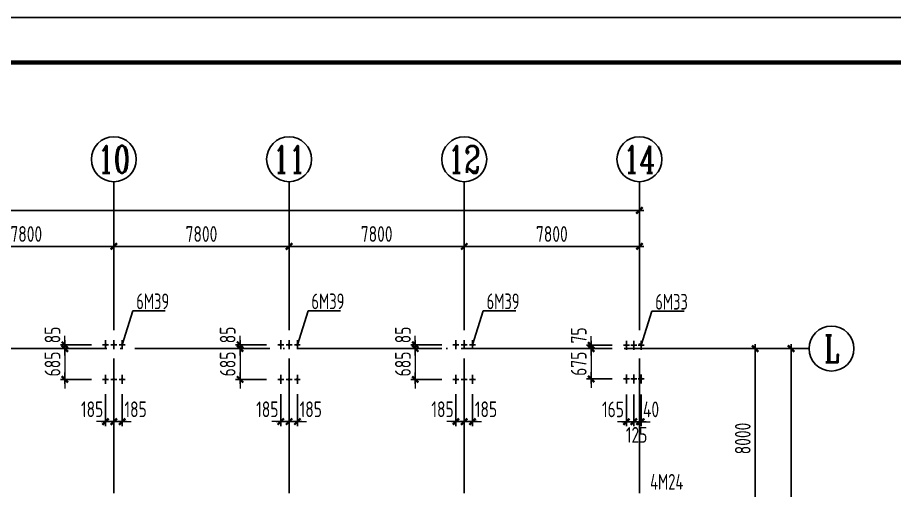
# Model space of a CAD drawing. Extents: x -2746917 to -971774, y -3334247 to -3250358.
# Drawn here: x -2062611 to -2043090, y -3284695 to -3274173 of the extents above; entities that cross this region are included whole.
import ezdxf
from ezdxf.enums import TextEntityAlignment as Align

# ---------------------------------------------------------------- set-up
doc = ezdxf.new("R2010")
doc.units = 0
doc.header["$LTSCALE"] = 1000
doc.header["$MEASUREMENT"] = 0
doc.header["$PDMODE"] = 35
doc.linetypes.add('DOTE', pattern=[2.42, 2, -0.2, 0.02, -0.2])
doc.layers.get('0').update_dxf_attribs({"linetype": 'CONTINUOUS'})
doc.layers.get('Defpoints').update_dxf_attribs({"linetype": 'CONTINUOUS'})
for name, color, linetype in [('AXIS', 253, 'DOTE'), ('COLU', 7, 'CONTINUOUS'), ('DIM', 3, 'CONTINUOUS'), ('NUM', 7, 'CONTINUOUS'), ('PUB_TITLE', 4, 'CONTINUOUS'), ('TEXT', 7, 'CONTINUOUS'), ('THIN', 7, 'CONTINUOUS')]:
    doc.layers.add(name, color=color, linetype=linetype)
doc.layers.add('yichutu', color=7, linetype='CONTINUOUS', true_color=0xffffff, plot=False)
doc.styles.add('TSSD_Axis', font='Complex.shx', dxfattribs={"width": 0.7, "bigfont": 'hztxt.shx'})
doc.styles.add('TSSD_Dimension', font='tssdeng.shx', dxfattribs={"width": 0.75, "bigfont": 'Hztxt.shx'})
doc.styles.add('TSSD_Rein', font='Tssdeng.shx', dxfattribs={"width": 0.75, "bigfont": 'hztxt.shx'})
doc.dimstyles.new('TSSD_100_100', dxfattribs={"dimtxt": 350, "dimasz": 100, "dimexe": 100, "dimexo": 250, "dimgap": 100, "dimtad": 1, "dimdec": 0, "dimzin": 0, "dimdsep": 46, "dimtxsty": 'TSSD_Dimension', "dimblk": '_tsdbk', "dimcen": 0, "dimdle": 100, "dimclrt": 7, "dimadec": 0, "dimazin": 0, "dimtfac": 1, "dimtdec": 0, "dimtix": 1, "dimtmove": 2, "dimatfit": 3, "dimldrblk": '_tsdbk', "dimfxl": 250, "dimtolj": 1, "dimtzin": 0, "dimlwd": 5, "dimarcsym": 0})
doc.dimstyles.new('TSSD_200_100', dxfattribs={"dimtxt": 350, "dimasz": 100, "dimexe": 100, "dimexo": 250, "dimgap": 100, "dimtad": 1, "dimdec": 0, "dimlfac": 2, "dimzin": 0, "dimdsep": 46, "dimtxsty": 'TSSD_Dimension', "dimblk": 'ARCHTICK', "dimcen": 0, "dimdle": 100, "dimclrt": 7, "dimadec": 0, "dimazin": 0, "dimtfac": 1, "dimtdec": 0, "dimtix": 1, "dimtmove": 2, "dimatfit": 3, "dimfxl": 1, "dimtolj": 1, "dimtzin": 0, "dimarcsym": 0})

# ---------------------------------------------------------------- blocks, each defined once
blk = doc.blocks.new('ts_axno')
at = {"color": 0, "linetype": 'ByBlock', "lineweight": -2}
blk.add_circle((0, 0), 0.5, dxfattribs=at)
at = {"color": 0, "linetype": 'ByBlock', "lineweight": -2, "style": 'TSSD_Axis', "width": 0.7}
blk.add_attdef('A', text='', height=0.6, dxfattribs=at).set_placement((0, 0), align=Align.MIDDLE_CENTER)
blk = doc.blocks.new('_ArchTick')
at = {"color": 0, "const_width": 0.5}
blk.add_lwpolyline([(-0.71, -0.71), (0.71, 0.71)], dxfattribs=at)
blk = doc.blocks.new('*D1304')
at = {"layer": 'Defpoints', "color": 0, "ltscale": 1.5}
for p in [(-2052667, -3279264), (-2052667, -3280539), (-2048767, -3280539)]:
    blk.add_point(p, dxfattribs=at)
at = {"layer": 'DIM', "color": 0, "lineweight": -2, "ltscale": 1.5}
for p, q in [((-2052667, -3280289), (-2052667, -3279164)), ((-2048767, -3280289), (-2048767, -3279164)), ((-2048667, -3279264), (-2052767, -3279264))]:
    blk.add_line(p, q, dxfattribs=at)
at = {"layer": 'DIM', "color": 0, "lineweight": -2, "ltscale": 1.5, "xscale": 100, "yscale": 100, "zscale": 100, "rotation": 180}
blk.add_blockref('_ArchTick', (-2052667, -3279264), dxfattribs=at)
at = {"layer": 'DIM', "color": 0, "lineweight": -2, "ltscale": 1.5, "xscale": 100, "yscale": 100, "zscale": 100}
blk.add_blockref('_ArchTick', (-2048767, -3279264), dxfattribs=at)
at = {"layer": 'DIM', "color": 7, "ltscale": 1.5, "insert": (-2050717, -3278989), "char_height": 350, "attachment_point": 5, "style": 'TSSD_Dimension'}
blk.add_mtext('\\A1;7800', dxfattribs=at)
blk = doc.blocks.new('*D1305')
at = {"layer": 'Defpoints', "color": 0, "ltscale": 1.5}
for p in [(-2056567, -3279264), (-2056567, -3280539), (-2052667, -3280539)]:
    blk.add_point(p, dxfattribs=at)
at = {"layer": 'DIM', "color": 0, "lineweight": -2, "ltscale": 1.5}
for p, q in [((-2056567, -3280289), (-2056567, -3279164)), ((-2052667, -3280289), (-2052667, -3279164)), ((-2052567, -3279264), (-2056667, -3279264))]:
    blk.add_line(p, q, dxfattribs=at)
at = {"layer": 'DIM', "color": 0, "lineweight": -2, "ltscale": 1.5, "xscale": 100, "yscale": 100, "zscale": 100, "rotation": 180}
blk.add_blockref('_ArchTick', (-2056567, -3279264), dxfattribs=at)
at = {"layer": 'DIM', "color": 0, "lineweight": -2, "ltscale": 1.5, "xscale": 100, "yscale": 100, "zscale": 100}
blk.add_blockref('_ArchTick', (-2052667, -3279264), dxfattribs=at)
at = {"layer": 'DIM', "color": 7, "ltscale": 1.5, "insert": (-2054617, -3278989), "char_height": 350, "attachment_point": 5, "style": 'TSSD_Dimension'}
blk.add_mtext('\\A1;7800', dxfattribs=at)
blk = doc.blocks.new('*D1306')
at = {"layer": 'Defpoints', "color": 0, "ltscale": 1.5}
for p in [(-2060467, -3279264), (-2060467, -3280539), (-2056567, -3280539)]:
    blk.add_point(p, dxfattribs=at)
at = {"layer": 'DIM', "color": 0, "lineweight": -2, "ltscale": 1.5}
for p, q in [((-2060467, -3280289), (-2060467, -3279164)), ((-2056567, -3280289), (-2056567, -3279164)), ((-2056467, -3279264), (-2060567, -3279264))]:
    blk.add_line(p, q, dxfattribs=at)
at = {"layer": 'DIM', "color": 0, "lineweight": -2, "ltscale": 1.5, "xscale": 100, "yscale": 100, "zscale": 100, "rotation": 180}
blk.add_blockref('_ArchTick', (-2060467, -3279264), dxfattribs=at)
at = {"layer": 'DIM', "color": 0, "lineweight": -2, "ltscale": 1.5, "xscale": 100, "yscale": 100, "zscale": 100}
blk.add_blockref('_ArchTick', (-2056567, -3279264), dxfattribs=at)
at = {"layer": 'DIM', "color": 7, "ltscale": 1.5, "insert": (-2058517, -3278989), "char_height": 350, "attachment_point": 5, "style": 'TSSD_Dimension'}
blk.add_mtext('\\A1;7800', dxfattribs=at)
blk = doc.blocks.new('*D1307')
at = {"layer": 'Defpoints', "color": 0, "ltscale": 1.5}
for p in [(-2064367, -3279264), (-2064367, -3280539), (-2060467, -3280539)]:
    blk.add_point(p, dxfattribs=at)
at = {"layer": 'DIM', "color": 0, "lineweight": -2, "ltscale": 1.5}
for p, q in [((-2064367, -3280289), (-2064367, -3279164)), ((-2060467, -3280289), (-2060467, -3279164)), ((-2060367, -3279264), (-2064467, -3279264))]:
    blk.add_line(p, q, dxfattribs=at)
at = {"layer": 'DIM', "color": 0, "lineweight": -2, "ltscale": 1.5, "xscale": 100, "yscale": 100, "zscale": 100, "rotation": 180}
blk.add_blockref('_ArchTick', (-2064367, -3279264), dxfattribs=at)
at = {"layer": 'DIM', "color": 0, "lineweight": -2, "ltscale": 1.5, "xscale": 100, "yscale": 100, "zscale": 100}
blk.add_blockref('_ArchTick', (-2060467, -3279264), dxfattribs=at)
at = {"layer": 'DIM', "color": 7, "ltscale": 1.5, "insert": (-2062417, -3278989), "char_height": 350, "attachment_point": 5, "style": 'TSSD_Dimension'}
blk.add_mtext('\\A1;7800', dxfattribs=at)
blk = doc.blocks.new('*D1315')
at = {"layer": 'Defpoints', "color": 0, "ltscale": 1.5}
for p in [(-2048767, -3278464), (-2091667, -3280539), (-2048767, -3280539)]:
    blk.add_point(p, dxfattribs=at)
at = {"layer": 'DIM', "color": 0, "lineweight": -2, "ltscale": 1.5}
for p, q in [((-2091667, -3280289), (-2091667, -3278364)), ((-2048767, -3280289), (-2048767, -3278364)), ((-2091767, -3278464), (-2048667, -3278464))]:
    blk.add_line(p, q, dxfattribs=at)
at = {"layer": 'DIM', "color": 0, "lineweight": -2, "ltscale": 1.5, "xscale": 100, "yscale": 100, "zscale": 100, "rotation": 180}
blk.add_blockref('_ArchTick', (-2091667, -3278464), dxfattribs=at)
at = {"layer": 'DIM', "color": 0, "lineweight": -2, "ltscale": 1.5, "xscale": 100, "yscale": 100, "zscale": 100}
blk.add_blockref('_ArchTick', (-2048767, -3278464), dxfattribs=at)
at = {"layer": 'DIM', "color": 7, "ltscale": 1.5, "insert": (-2070217, -3278189), "char_height": 350, "attachment_point": 5, "style": 'TSSD_Dimension'}
blk.add_mtext('\\A1;85800', dxfattribs=at)
blk = doc.blocks.new('*D1323')
at = {"layer": 'Defpoints', "color": 0, "ltscale": 1.5}
for p in [(-2047767, -3281539), (-2047767, -3285539), (-2046192, -3285539)]:
    blk.add_point(p, dxfattribs=at)
at = {"layer": 'DIM', "color": 0, "lineweight": -2, "ltscale": 1.5}
for p, q in [((-2047517, -3281539), (-2046092, -3281539)), ((-2046192, -3281439), (-2046192, -3285639)), ((-2047517, -3285539), (-2046092, -3285539))]:
    blk.add_line(p, q, dxfattribs=at)
at = {"layer": 'DIM', "color": 0, "lineweight": -2, "ltscale": 1.5, "xscale": 100, "yscale": 100, "zscale": 100}
for p, rotation in [((-2046192, -3281539), 90), ((-2046192, -3285539), 270)]:
    blk.add_blockref('_ArchTick', p, dxfattribs=dict(at, rotation=rotation))
at = {"layer": 'DIM', "color": 7, "ltscale": 1.5, "insert": (-2046467, -3283539), "char_height": 350, "attachment_point": 5, "rotation": 90, "style": 'TSSD_Dimension'}
blk.add_mtext('\\A1;8000', dxfattribs=at)
blk = doc.blocks.new('*D1297')
at = {"layer": 'Defpoints', "color": 0, "ltscale": 1.5}
for p in [(-2047767, -3281539), (-2045392, -3281539), (-2047767, -3305539)]:
    blk.add_point(p, dxfattribs=at)
at = {"layer": 'DIM', "color": 0, "lineweight": -2, "ltscale": 1.5}
for p, q in [((-2047517, -3281539), (-2045292, -3281539)), ((-2045392, -3305639), (-2045392, -3281439)), ((-2047517, -3305539), (-2045292, -3305539))]:
    blk.add_line(p, q, dxfattribs=at)
at = {"layer": 'DIM', "color": 0, "lineweight": -2, "ltscale": 1.5, "xscale": 100, "yscale": 100, "zscale": 100}
for p, rotation in [((-2045392, -3281539), 90), ((-2045392, -3305539), 270)]:
    blk.add_blockref('_ArchTick', p, dxfattribs=dict(at, rotation=rotation))
at = {"layer": 'DIM', "color": 7, "ltscale": 1.5, "insert": (-2045667, -3293539), "char_height": 350, "attachment_point": 5, "rotation": 90, "style": 'TSSD_Dimension'}
blk.add_mtext('\\A1;48000', dxfattribs=at)
blk = doc.blocks.new('A$C21E01B0F')
at = {"layer": 'THIN'}
for p, q in [((18, 241), (18, -299)), ((-162, -29), (198, -29))]:
    blk.add_line(p, q, dxfattribs=at)
blk.add_solid([(18, 151), (108, -29), (-72, -29), (18, -209)], dxfattribs=at)
blk = doc.blocks.new('_tsdbk')
blk.add_line((-1, 0), (1.5, 0))
at = {"const_width": 0.5}
blk.add_lwpolyline([(-0.7, -0.7), (0.7, 0.7)], dxfattribs=at)
blk = doc.blocks.new('*D1527')
at = {"layer": 'Defpoints', "color": 0, "ltscale": 1.5}
for p in [(-2060652, -3282304), (-2060467, -3282304), (-2060467, -3283164)]:
    blk.add_point(p, dxfattribs=at)
at = {"layer": 'DIM', "color": 0, "lineweight": -2, "ltscale": 1.5}
for p, q in [((-2060652, -3282554), (-2060652, -3283264)), ((-2060467, -3282554), (-2060467, -3283264))]:
    blk.add_line(p, q, dxfattribs=at)
at = {"layer": 'DIM', "color": 0, "lineweight": 5, "ltscale": 1.5}
for p, q in [((-2060752, -3283164), (-2060852, -3283164)), ((-2060652, -3283164), (-2060467, -3283164)), ((-2060367, -3283164), (-2060267, -3283164))]:
    blk.add_line(p, q, dxfattribs=at)
at = {"layer": 'DIM', "color": 0, "lineweight": 5, "ltscale": 1.5, "xscale": 100, "yscale": 100, "zscale": 100}
blk.add_blockref('_tsdbk', (-2060652, -3283164), dxfattribs=at)
at = {"layer": 'DIM', "color": 0, "lineweight": 5, "ltscale": 1.5, "xscale": 100, "yscale": 100, "zscale": 100, "rotation": 180}
blk.add_blockref('_tsdbk', (-2060467, -3283164), dxfattribs=at)
at = {"layer": 'DIM', "color": 7, "ltscale": 1.5, "insert": (-2060951, -3282889), "char_height": 350, "attachment_point": 5, "style": 'TSSD_Dimension'}
blk.add_mtext('\\A1;185', dxfattribs=at)
blk = doc.blocks.new('*D1528')
at = {"layer": 'Defpoints', "color": 0, "ltscale": 1.5}
for p in [(-2060467, -3282304), (-2060282, -3282304), (-2060282, -3283164)]:
    blk.add_point(p, dxfattribs=at)
at = {"layer": 'DIM', "color": 0, "lineweight": -2, "ltscale": 1.5}
for p, q in [((-2060467, -3282554), (-2060467, -3283264)), ((-2060282, -3282554), (-2060282, -3283264))]:
    blk.add_line(p, q, dxfattribs=at)
at = {"layer": 'DIM', "color": 0, "lineweight": 5, "ltscale": 1.5}
for p, q in [((-2060567, -3283164), (-2060667, -3283164)), ((-2060467, -3283164), (-2060282, -3283164)), ((-2060182, -3283164), (-2060082, -3283164))]:
    blk.add_line(p, q, dxfattribs=at)
at = {"layer": 'DIM', "color": 0, "lineweight": 5, "ltscale": 1.5, "xscale": 100, "yscale": 100, "zscale": 100}
blk.add_blockref('_tsdbk', (-2060467, -3283164), dxfattribs=at)
at = {"layer": 'DIM', "color": 0, "lineweight": 5, "ltscale": 1.5, "xscale": 100, "yscale": 100, "zscale": 100, "rotation": 180}
blk.add_blockref('_tsdbk', (-2060282, -3283164), dxfattribs=at)
at = {"layer": 'DIM', "color": 7, "ltscale": 1.5, "insert": (-2059983, -3282889), "char_height": 350, "attachment_point": 5, "style": 'TSSD_Dimension'}
blk.add_mtext('\\A1;185', dxfattribs=at)
blk = doc.blocks.new('*D1529')
at = {"layer": 'Defpoints', "color": 0, "ltscale": 1.5}
for p in [(-2061558, -3281539), (-2060718, -3281454), (-2060718, -3281539)]:
    blk.add_point(p, dxfattribs=at)
at = {"layer": 'DIM', "color": 0, "lineweight": 5, "ltscale": 1.5}
for p, q in [((-2061558, -3281354), (-2061558, -3281254)), ((-2061558, -3281454), (-2061558, -3281539)), ((-2061558, -3281639), (-2061558, -3281739))]:
    blk.add_line(p, q, dxfattribs=at)
at = {"layer": 'DIM', "color": 0, "lineweight": -2, "ltscale": 1.5}
for p, q in [((-2060968, -3281454), (-2061658, -3281454)), ((-2060968, -3281539), (-2061658, -3281539))]:
    blk.add_line(p, q, dxfattribs=at)
at = {"layer": 'DIM', "color": 0, "lineweight": 5, "ltscale": 1.5, "xscale": 100, "yscale": 100, "zscale": 100}
for p, rotation in [((-2061558, -3281454), 270), ((-2061558, -3281539), 90)]:
    blk.add_blockref('_tsdbk', p, dxfattribs=dict(at, rotation=rotation))
at = {"layer": 'DIM', "color": 7, "ltscale": 1.5, "insert": (-2061833, -3281235), "char_height": 350, "attachment_point": 5, "rotation": 90, "style": 'TSSD_Dimension'}
blk.add_mtext('\\A1;85', dxfattribs=at)
blk = doc.blocks.new('*D1530')
at = {"layer": 'Defpoints', "color": 0, "ltscale": 1.5}
for p in [(-2060718, -3281539), (-2061558, -3282224), (-2060718, -3282224)]:
    blk.add_point(p, dxfattribs=at)
at = {"layer": 'DIM', "color": 0, "lineweight": 5, "ltscale": 1.5}
for p, q in [((-2061558, -3281439), (-2061558, -3281339)), ((-2061558, -3281539), (-2061558, -3282224)), ((-2061558, -3282324), (-2061558, -3282424))]:
    blk.add_line(p, q, dxfattribs=at)
at = {"layer": 'DIM', "color": 0, "lineweight": -2, "ltscale": 1.5}
for p, q in [((-2060968, -3281539), (-2061658, -3281539)), ((-2060968, -3282224), (-2061658, -3282224))]:
    blk.add_line(p, q, dxfattribs=at)
at = {"layer": 'DIM', "color": 0, "lineweight": 5, "ltscale": 1.5, "xscale": 100, "yscale": 100, "zscale": 100}
for p, rotation in [((-2061558, -3281539), 270), ((-2061558, -3282224), 90)]:
    blk.add_blockref('_tsdbk', p, dxfattribs=dict(at, rotation=rotation))
at = {"layer": 'DIM', "color": 7, "ltscale": 1.5, "insert": (-2061833, -3281881), "char_height": 350, "attachment_point": 5, "rotation": 90, "style": 'TSSD_Dimension'}
blk.add_mtext('\\A1;685', dxfattribs=at)
blk = doc.blocks.new('*D1539')
at = {"layer": 'Defpoints', "color": 0, "ltscale": 1.5}
for p in [(-2056752, -3282304), (-2056567, -3282304), (-2056567, -3283164)]:
    blk.add_point(p, dxfattribs=at)
at = {"layer": 'DIM', "color": 0, "lineweight": -2, "ltscale": 1.5}
for p, q in [((-2056752, -3282554), (-2056752, -3283264)), ((-2056567, -3282554), (-2056567, -3283264))]:
    blk.add_line(p, q, dxfattribs=at)
at = {"layer": 'DIM', "color": 0, "lineweight": 5, "ltscale": 1.5}
for p, q in [((-2056852, -3283164), (-2056952, -3283164)), ((-2056752, -3283164), (-2056567, -3283164)), ((-2056467, -3283164), (-2056367, -3283164))]:
    blk.add_line(p, q, dxfattribs=at)
at = {"layer": 'DIM', "color": 0, "lineweight": 5, "ltscale": 1.5, "xscale": 100, "yscale": 100, "zscale": 100}
blk.add_blockref('_tsdbk', (-2056752, -3283164), dxfattribs=at)
at = {"layer": 'DIM', "color": 0, "lineweight": 5, "ltscale": 1.5, "xscale": 100, "yscale": 100, "zscale": 100, "rotation": 180}
blk.add_blockref('_tsdbk', (-2056567, -3283164), dxfattribs=at)
at = {"layer": 'DIM', "color": 7, "ltscale": 1.5, "insert": (-2057051, -3282889), "char_height": 350, "attachment_point": 5, "style": 'TSSD_Dimension'}
blk.add_mtext('\\A1;185', dxfattribs=at)
blk = doc.blocks.new('*D1540')
at = {"layer": 'Defpoints', "color": 0, "ltscale": 1.5}
for p in [(-2056567, -3282304), (-2056382, -3282304), (-2056382, -3283164)]:
    blk.add_point(p, dxfattribs=at)
at = {"layer": 'DIM', "color": 0, "lineweight": -2, "ltscale": 1.5}
for p, q in [((-2056567, -3282554), (-2056567, -3283264)), ((-2056382, -3282554), (-2056382, -3283264))]:
    blk.add_line(p, q, dxfattribs=at)
at = {"layer": 'DIM', "color": 0, "lineweight": 5, "ltscale": 1.5}
for p, q in [((-2056667, -3283164), (-2056767, -3283164)), ((-2056567, -3283164), (-2056382, -3283164)), ((-2056282, -3283164), (-2056182, -3283164))]:
    blk.add_line(p, q, dxfattribs=at)
at = {"layer": 'DIM', "color": 0, "lineweight": 5, "ltscale": 1.5, "xscale": 100, "yscale": 100, "zscale": 100}
blk.add_blockref('_tsdbk', (-2056567, -3283164), dxfattribs=at)
at = {"layer": 'DIM', "color": 0, "lineweight": 5, "ltscale": 1.5, "xscale": 100, "yscale": 100, "zscale": 100, "rotation": 180}
blk.add_blockref('_tsdbk', (-2056382, -3283164), dxfattribs=at)
at = {"layer": 'DIM', "color": 7, "ltscale": 1.5, "insert": (-2056083, -3282889), "char_height": 350, "attachment_point": 5, "style": 'TSSD_Dimension'}
blk.add_mtext('\\A1;185', dxfattribs=at)
blk = doc.blocks.new('*D1541')
at = {"layer": 'Defpoints', "color": 0, "ltscale": 1.5}
for p in [(-2057658, -3281539), (-2056818, -3281454), (-2056818, -3281539)]:
    blk.add_point(p, dxfattribs=at)
at = {"layer": 'DIM', "color": 0, "lineweight": 5, "ltscale": 1.5}
for p, q in [((-2057658, -3281354), (-2057658, -3281254)), ((-2057658, -3281454), (-2057658, -3281539)), ((-2057658, -3281639), (-2057658, -3281739))]:
    blk.add_line(p, q, dxfattribs=at)
at = {"layer": 'DIM', "color": 0, "lineweight": -2, "ltscale": 1.5}
for p, q in [((-2057068, -3281454), (-2057758, -3281454)), ((-2057068, -3281539), (-2057758, -3281539))]:
    blk.add_line(p, q, dxfattribs=at)
at = {"layer": 'DIM', "color": 0, "lineweight": 5, "ltscale": 1.5, "xscale": 100, "yscale": 100, "zscale": 100}
for p, rotation in [((-2057658, -3281454), 270), ((-2057658, -3281539), 90)]:
    blk.add_blockref('_tsdbk', p, dxfattribs=dict(at, rotation=rotation))
at = {"layer": 'DIM', "color": 7, "ltscale": 1.5, "insert": (-2057933, -3281235), "char_height": 350, "attachment_point": 5, "rotation": 90, "style": 'TSSD_Dimension'}
blk.add_mtext('\\A1;85', dxfattribs=at)
blk = doc.blocks.new('*D1542')
at = {"layer": 'Defpoints', "color": 0, "ltscale": 1.5}
for p in [(-2056818, -3281539), (-2057658, -3282224), (-2056818, -3282224)]:
    blk.add_point(p, dxfattribs=at)
at = {"layer": 'DIM', "color": 0, "lineweight": 5, "ltscale": 1.5}
for p, q in [((-2057658, -3281439), (-2057658, -3281339)), ((-2057658, -3281539), (-2057658, -3282224)), ((-2057658, -3282324), (-2057658, -3282424))]:
    blk.add_line(p, q, dxfattribs=at)
at = {"layer": 'DIM', "color": 0, "lineweight": -2, "ltscale": 1.5}
for p, q in [((-2057068, -3281539), (-2057758, -3281539)), ((-2057068, -3282224), (-2057758, -3282224))]:
    blk.add_line(p, q, dxfattribs=at)
at = {"layer": 'DIM', "color": 0, "lineweight": 5, "ltscale": 1.5, "xscale": 100, "yscale": 100, "zscale": 100}
for p, rotation in [((-2057658, -3281539), 270), ((-2057658, -3282224), 90)]:
    blk.add_blockref('_tsdbk', p, dxfattribs=dict(at, rotation=rotation))
at = {"layer": 'DIM', "color": 7, "ltscale": 1.5, "insert": (-2057933, -3281881), "char_height": 350, "attachment_point": 5, "rotation": 90, "style": 'TSSD_Dimension'}
blk.add_mtext('\\A1;685', dxfattribs=at)
blk = doc.blocks.new('*D1551')
at = {"layer": 'Defpoints', "color": 0, "ltscale": 1.5}
for p in [(-2052852, -3282304), (-2052667, -3282304), (-2052667, -3283164)]:
    blk.add_point(p, dxfattribs=at)
at = {"layer": 'DIM', "color": 0, "lineweight": -2, "ltscale": 1.5}
for p, q in [((-2052852, -3282554), (-2052852, -3283264)), ((-2052667, -3282554), (-2052667, -3283264))]:
    blk.add_line(p, q, dxfattribs=at)
at = {"layer": 'DIM', "color": 0, "lineweight": 5, "ltscale": 1.5}
for p, q in [((-2052952, -3283164), (-2053052, -3283164)), ((-2052852, -3283164), (-2052667, -3283164)), ((-2052567, -3283164), (-2052467, -3283164))]:
    blk.add_line(p, q, dxfattribs=at)
at = {"layer": 'DIM', "color": 0, "lineweight": 5, "ltscale": 1.5, "xscale": 100, "yscale": 100, "zscale": 100}
blk.add_blockref('_tsdbk', (-2052852, -3283164), dxfattribs=at)
at = {"layer": 'DIM', "color": 0, "lineweight": 5, "ltscale": 1.5, "xscale": 100, "yscale": 100, "zscale": 100, "rotation": 180}
blk.add_blockref('_tsdbk', (-2052667, -3283164), dxfattribs=at)
at = {"layer": 'DIM', "color": 7, "ltscale": 1.5, "insert": (-2053151, -3282889), "char_height": 350, "attachment_point": 5, "style": 'TSSD_Dimension'}
blk.add_mtext('\\A1;185', dxfattribs=at)
blk = doc.blocks.new('*D1552')
at = {"layer": 'Defpoints', "color": 0, "ltscale": 1.5}
for p in [(-2052667, -3282304), (-2052482, -3282304), (-2052482, -3283164)]:
    blk.add_point(p, dxfattribs=at)
at = {"layer": 'DIM', "color": 0, "lineweight": -2, "ltscale": 1.5}
for p, q in [((-2052667, -3282554), (-2052667, -3283264)), ((-2052482, -3282554), (-2052482, -3283264))]:
    blk.add_line(p, q, dxfattribs=at)
at = {"layer": 'DIM', "color": 0, "lineweight": 5, "ltscale": 1.5}
for p, q in [((-2052767, -3283164), (-2052867, -3283164)), ((-2052667, -3283164), (-2052482, -3283164)), ((-2052382, -3283164), (-2052282, -3283164))]:
    blk.add_line(p, q, dxfattribs=at)
at = {"layer": 'DIM', "color": 0, "lineweight": 5, "ltscale": 1.5, "xscale": 100, "yscale": 100, "zscale": 100}
blk.add_blockref('_tsdbk', (-2052667, -3283164), dxfattribs=at)
at = {"layer": 'DIM', "color": 0, "lineweight": 5, "ltscale": 1.5, "xscale": 100, "yscale": 100, "zscale": 100, "rotation": 180}
blk.add_blockref('_tsdbk', (-2052482, -3283164), dxfattribs=at)
at = {"layer": 'DIM', "color": 7, "ltscale": 1.5, "insert": (-2052183, -3282889), "char_height": 350, "attachment_point": 5, "style": 'TSSD_Dimension'}
blk.add_mtext('\\A1;185', dxfattribs=at)
blk = doc.blocks.new('*D1553')
at = {"layer": 'Defpoints', "color": 0, "ltscale": 1.5}
for p in [(-2053758, -3281539), (-2052918, -3281454), (-2052918, -3281539)]:
    blk.add_point(p, dxfattribs=at)
at = {"layer": 'DIM', "color": 0, "lineweight": 5, "ltscale": 1.5}
for p, q in [((-2053758, -3281354), (-2053758, -3281254)), ((-2053758, -3281454), (-2053758, -3281539)), ((-2053758, -3281639), (-2053758, -3281739))]:
    blk.add_line(p, q, dxfattribs=at)
at = {"layer": 'DIM', "color": 0, "lineweight": -2, "ltscale": 1.5}
for p, q in [((-2053168, -3281454), (-2053858, -3281454)), ((-2053168, -3281539), (-2053858, -3281539))]:
    blk.add_line(p, q, dxfattribs=at)
at = {"layer": 'DIM', "color": 0, "lineweight": 5, "ltscale": 1.5, "xscale": 100, "yscale": 100, "zscale": 100}
for p, rotation in [((-2053758, -3281454), 270), ((-2053758, -3281539), 90)]:
    blk.add_blockref('_tsdbk', p, dxfattribs=dict(at, rotation=rotation))
at = {"layer": 'DIM', "color": 7, "ltscale": 1.5, "insert": (-2054033, -3281235), "char_height": 350, "attachment_point": 5, "rotation": 90, "style": 'TSSD_Dimension'}
blk.add_mtext('\\A1;85', dxfattribs=at)
blk = doc.blocks.new('*D1554')
at = {"layer": 'Defpoints', "color": 0, "ltscale": 1.5}
for p in [(-2052918, -3281539), (-2053758, -3282224), (-2052918, -3282224)]:
    blk.add_point(p, dxfattribs=at)
at = {"layer": 'DIM', "color": 0, "lineweight": 5, "ltscale": 1.5}
for p, q in [((-2053758, -3281439), (-2053758, -3281339)), ((-2053758, -3281539), (-2053758, -3282224)), ((-2053758, -3282324), (-2053758, -3282424))]:
    blk.add_line(p, q, dxfattribs=at)
at = {"layer": 'DIM', "color": 0, "lineweight": -2, "ltscale": 1.5}
for p, q in [((-2053168, -3281539), (-2053858, -3281539)), ((-2053168, -3282224), (-2053858, -3282224))]:
    blk.add_line(p, q, dxfattribs=at)
at = {"layer": 'DIM', "color": 0, "lineweight": 5, "ltscale": 1.5, "xscale": 100, "yscale": 100, "zscale": 100}
for p, rotation in [((-2053758, -3281539), 270), ((-2053758, -3282224), 90)]:
    blk.add_blockref('_tsdbk', p, dxfattribs=dict(at, rotation=rotation))
at = {"layer": 'DIM', "color": 7, "ltscale": 1.5, "insert": (-2054033, -3281881), "char_height": 350, "attachment_point": 5, "rotation": 90, "style": 'TSSD_Dimension'}
blk.add_mtext('\\A1;685', dxfattribs=at)
blk = doc.blocks.new('*D1563')
at = {"layer": 'Defpoints', "color": 0, "ltscale": 1.5}
for p in [(-2049057, -3282313), (-2048892, -3282313), (-2048892, -3283166)]:
    blk.add_point(p, dxfattribs=at)
at = {"layer": 'DIM', "color": 0, "lineweight": -2, "ltscale": 1.5}
for p, q in [((-2049057, -3282563), (-2049057, -3283266)), ((-2048892, -3282563), (-2048892, -3283266))]:
    blk.add_line(p, q, dxfattribs=at)
at = {"layer": 'DIM', "color": 0, "lineweight": 5, "ltscale": 1.5}
for p, q in [((-2049157, -3283166), (-2049257, -3283166)), ((-2049057, -3283166), (-2048892, -3283166)), ((-2048792, -3283166), (-2048692, -3283166))]:
    blk.add_line(p, q, dxfattribs=at)
at = {"layer": 'DIM', "color": 0, "lineweight": 5, "ltscale": 1.5, "xscale": 100, "yscale": 100, "zscale": 100}
blk.add_blockref('_tsdbk', (-2049057, -3283166), dxfattribs=at)
at = {"layer": 'DIM', "color": 0, "lineweight": 5, "ltscale": 1.5, "xscale": 100, "yscale": 100, "zscale": 100, "rotation": 180}
blk.add_blockref('_tsdbk', (-2048892, -3283166), dxfattribs=at)
at = {"layer": 'DIM', "color": 7, "ltscale": 1.5, "insert": (-2049356, -3282891), "char_height": 350, "attachment_point": 5, "style": 'TSSD_Dimension'}
blk.add_mtext('\\A1;165', dxfattribs=at)
blk = doc.blocks.new('*D1564')
at = {"layer": 'Defpoints', "color": 0, "ltscale": 1.5}
for p in [(-2048892, -3282313), (-2048767, -3282313), (-2048767, -3283166)]:
    blk.add_point(p, dxfattribs=at)
at = {"layer": 'DIM', "color": 0, "lineweight": -2, "ltscale": 1.5}
for p, q in [((-2048892, -3282563), (-2048892, -3283266)), ((-2048767, -3282563), (-2048767, -3283266))]:
    blk.add_line(p, q, dxfattribs=at)
at = {"layer": 'DIM', "color": 0, "lineweight": 5, "ltscale": 1.5}
for p, q in [((-2048992, -3283166), (-2049092, -3283166)), ((-2048892, -3283166), (-2048767, -3283166)), ((-2048667, -3283166), (-2048567, -3283166))]:
    blk.add_line(p, q, dxfattribs=at)
at = {"layer": 'DIM', "color": 0, "lineweight": 5, "ltscale": 1.5, "xscale": 100, "yscale": 100, "zscale": 100}
blk.add_blockref('_tsdbk', (-2048892, -3283166), dxfattribs=at)
at = {"layer": 'DIM', "color": 0, "lineweight": 5, "ltscale": 1.5, "xscale": 100, "yscale": 100, "zscale": 100, "rotation": 180}
blk.add_blockref('_tsdbk', (-2048767, -3283166), dxfattribs=at)
at = {"layer": 'DIM', "color": 7, "ltscale": 1.5, "insert": (-2048830, -3283458), "char_height": 350, "attachment_point": 5, "style": 'TSSD_Dimension'}
blk.add_mtext('\\A1;125', dxfattribs=at)
blk = doc.blocks.new('*D1565')
at = {"layer": 'Defpoints', "color": 0, "ltscale": 1.5}
for p in [(-2048767, -3282313), (-2048727, -3282313), (-2048727, -3283166)]:
    blk.add_point(p, dxfattribs=at)
at = {"layer": 'DIM', "color": 0, "lineweight": -2, "ltscale": 1.5}
for p, q in [((-2048767, -3282563), (-2048767, -3283266)), ((-2048727, -3282563), (-2048727, -3283266))]:
    blk.add_line(p, q, dxfattribs=at)
at = {"layer": 'DIM', "color": 0, "lineweight": 5, "ltscale": 1.5}
for p, q in [((-2048867, -3283166), (-2048967, -3283166)), ((-2048767, -3283166), (-2048727, -3283166)), ((-2048627, -3283166), (-2048527, -3283166))]:
    blk.add_line(p, q, dxfattribs=at)
at = {"layer": 'DIM', "color": 0, "lineweight": 5, "ltscale": 1.5, "xscale": 100, "yscale": 100, "zscale": 100, "rotation": 180}
blk.add_blockref('_tsdbk', (-2048727, -3283166), dxfattribs=at)
at = {"layer": 'DIM', "color": 0, "lineweight": 5, "ltscale": 1.5, "xscale": 100, "yscale": 100, "zscale": 100}
blk.add_blockref('_tsdbk', (-2048767, -3283166), dxfattribs=at)
at = {"layer": 'DIM', "color": 7, "ltscale": 1.5, "insert": (-2048509, -3282891), "char_height": 350, "attachment_point": 5, "style": 'TSSD_Dimension'}
blk.add_mtext('\\A1;40', dxfattribs=at)
blk = doc.blocks.new('*D1566')
at = {"layer": 'Defpoints', "color": 0, "ltscale": 1.5}
for p in [(-2049843, -3281539), (-2049123, -3281464), (-2049123, -3281539)]:
    blk.add_point(p, dxfattribs=at)
at = {"layer": 'DIM', "color": 0, "lineweight": 5, "ltscale": 1.5}
for p, q in [((-2049843, -3281364), (-2049843, -3281264)), ((-2049843, -3281464), (-2049843, -3281539)), ((-2049843, -3281639), (-2049843, -3281739))]:
    blk.add_line(p, q, dxfattribs=at)
at = {"layer": 'DIM', "color": 0, "lineweight": -2, "ltscale": 1.5}
for p, q in [((-2049373, -3281464), (-2049943, -3281464)), ((-2049373, -3281539), (-2049943, -3281539))]:
    blk.add_line(p, q, dxfattribs=at)
at = {"layer": 'DIM', "color": 0, "lineweight": 5, "ltscale": 1.5, "xscale": 100, "yscale": 100, "zscale": 100}
for p, rotation in [((-2049843, -3281464), 270), ((-2049843, -3281539), 90)]:
    blk.add_blockref('_tsdbk', p, dxfattribs=dict(at, rotation=rotation))
at = {"layer": 'DIM', "color": 7, "ltscale": 1.5, "insert": (-2050118, -3281245), "char_height": 350, "attachment_point": 5, "rotation": 90, "style": 'TSSD_Dimension'}
blk.add_mtext('\\A1;75', dxfattribs=at)
blk = doc.blocks.new('*D1567')
at = {"layer": 'Defpoints', "color": 0, "ltscale": 1.5}
for p in [(-2049123, -3281539), (-2049843, -3282214), (-2049123, -3282214)]:
    blk.add_point(p, dxfattribs=at)
at = {"layer": 'DIM', "color": 0, "lineweight": 5, "ltscale": 1.5}
for p, q in [((-2049843, -3281439), (-2049843, -3281339)), ((-2049843, -3281539), (-2049843, -3282214)), ((-2049843, -3282314), (-2049843, -3282414))]:
    blk.add_line(p, q, dxfattribs=at)
at = {"layer": 'DIM', "color": 0, "lineweight": -2, "ltscale": 1.5}
for p, q in [((-2049373, -3281539), (-2049943, -3281539)), ((-2049373, -3282214), (-2049943, -3282214))]:
    blk.add_line(p, q, dxfattribs=at)
at = {"layer": 'DIM', "color": 0, "lineweight": 5, "ltscale": 1.5, "xscale": 100, "yscale": 100, "zscale": 100}
for p, rotation in [((-2049843, -3281539), 270), ((-2049843, -3282214), 90)]:
    blk.add_blockref('_tsdbk', p, dxfattribs=dict(at, rotation=rotation))
at = {"layer": 'DIM', "color": 7, "ltscale": 1.5, "insert": (-2050118, -3281876), "char_height": 350, "attachment_point": 5, "rotation": 90, "style": 'TSSD_Dimension'}
blk.add_mtext('\\A1;675', dxfattribs=at)
blk = doc.blocks.new('yct-743-420-74300-42000-100-2002.0')
at = {"layer": 'yichutu', "color": 7, "true_color": 0xffffff}
blk.add_lwpolyline([(0, 0), (0, 42000), (74300, 42000), (74300, 0)], close=True, dxfattribs=at)
blk = doc.blocks.new('A$C6B365CFD')
at = {"layer": 'PUB_TITLE'}
blk.add_lwpolyline([(-70467, -17093), (-70467, 24907), (3833, 24907), (3833, -17093)], close=True, dxfattribs=at)
at = {"layer": 'PUB_TITLE', "const_width": 100}
blk.add_lwpolyline([(2833, -16093), (2833, 23907), (-69753, 23907), (-69753, -16093), (2833, -16093)], dxfattribs=at)

msp = doc.modelspace()

# ---------------------------------------------------------------- linework, layer by layer
at = {"layer": 'AXIS', "ltscale": 1.5}
for p, q in [((-2060467.09, -3306538.58), (-2060467.09, -3280538.58)), ((-2056567.09, -3306538.58), (-2056567.09, -3280538.58)), ((-2052667.09, -3306538.58), (-2052667.09, -3280538.58)), ((-2048767.09, -3306538.58), (-2048767.09, -3280538.58)), ((-2092667.09, -3281538.58), (-2047767.09, -3281538.58))]:
    msp.add_line(p, q, dxfattribs=at)
at = {"layer": 'NUM', "ltscale": 1.5}
for p, q in [((-2060467.09, -3280538.58), (-2060467.09, -3277825.93)), ((-2056567.09, -3280538.58), (-2056567.09, -3277825.93)), ((-2052667.09, -3280538.58), (-2052667.09, -3277825.93)), ((-2048767.09, -3280538.58), (-2048767.09, -3277825.93)), ((-2047767.09, -3281538.58), (-2044992.09, -3281538.58))]:
    msp.add_line(p, q, dxfattribs=at)
at = {"layer": 'NUM'}
for p, q in [((-2060282.09, -3281453.58), (-2060043.27, -3280697.43)), ((-2060043.27, -3280697.43), (-2059321.51, -3280697.43)), ((-2056382.09, -3281453.58), (-2056143.27, -3280697.43)), ((-2056143.27, -3280697.43), (-2055421.51, -3280697.43)), ((-2052482.09, -3281453.58), (-2052243.27, -3280697.43)), ((-2052243.27, -3280697.43), (-2051521.51, -3280697.43)), ((-2048728.24, -3281463.58), (-2048489.42, -3280707.43)), ((-2048489.42, -3280707.43), (-2047767.66, -3280707.43))]:
    msp.add_line(p, q, dxfattribs=at)

# ---------------------------------------------------------------- block references
at = {"ltscale": 1.5}
msp.add_blockref('A$C6B365CFD', (-2030140.13, -3299080.41), dxfattribs=at)
at = {"layer": 'COLU', "lineweight": 5, "yscale": 0.3675000006332994, "zscale": 0.3674999999999999, "rotation": 180}
for p, xscale in [((-2060658.66, -3281464.23), -0.3675000001676381), ((-2060460.51, -3281464.23), 0.3675000001676381), ((-2060275.51, -3281464.23), 0.3675000001676381), ((-2056758.66, -3281464.23), -0.3675000001676381), ((-2056560.51, -3281464.23), 0.3675000001676381), ((-2056375.51, -3281464.23), 0.3675000001676381), ((-2052858.66, -3281464.23), -0.3675000001676381), ((-2052660.51, -3281464.23), 0.3675000001676381), ((-2052475.51, -3281464.23), 0.3675000001676381), ((-2049050.51, -3281474.23), 0.3675000001676381), ((-2048885.51, -3281474.23), 0.3675000001676381), ((-2048720.51, -3281474.23), 0.3675000001676381), ((-2060658.66, -3282234.23), -0.3675000001676381), ((-2060460.51, -3282234.23), 0.3675000001676381), ((-2060275.51, -3282234.23), 0.3675000001676381), ((-2056758.66, -3282234.23), -0.3675000001676381), ((-2056560.51, -3282234.23), 0.3675000001676381), ((-2056375.51, -3282234.23), 0.3675000001676381), ((-2052858.66, -3282234.23), -0.3675000001676381), ((-2052660.51, -3282234.23), 0.3675000001676381), ((-2052475.51, -3282234.23), 0.3675000001676381), ((-2049050.51, -3282224.23), 0.3675000001676381), ((-2048885.51, -3282224.23), 0.3675000001676381), ((-2048720.51, -3282224.23), 0.3675000001676381)]:
    msp.add_blockref('A$C21E01B0F', p, dxfattribs=dict(at, xscale=xscale))
at = {"layer": 'NUM'}
ref = msp.add_blockref('ts_axno', (-2060467.09, -3277325.93), dxfattribs=dict(at, xscale=1000, yscale=1000, zscale=1000))
ref.add_attrib('10', '10', dxfattribs={"height": 600, "style": 'TSSD_Axis', "width": 0.7}).set_placement((-2060467.09, -3277325.93), align=Align.MIDDLE_CENTER)
ref = msp.add_blockref('ts_axno', (-2056567.09, -3277325.93), dxfattribs=dict(at, xscale=1000, yscale=1000, zscale=1000))
ref.add_attrib('11', '11', dxfattribs={"height": 600, "style": 'TSSD_Axis', "width": 0.7}).set_placement((-2056567.09, -3277325.93), align=Align.MIDDLE_CENTER)
ref = msp.add_blockref('ts_axno', (-2052667.09, -3277325.93), dxfattribs=dict(at, xscale=1000, yscale=1000, zscale=1000))
ref.add_attrib('12', '12', dxfattribs={"height": 600, "style": 'TSSD_Axis', "width": 0.7}).set_placement((-2052667.09, -3277325.93), align=Align.MIDDLE_CENTER)
ref = msp.add_blockref('ts_axno', (-2048767.09, -3277325.93), dxfattribs=dict(at, xscale=1000, yscale=1000, zscale=1000))
ref.add_attrib('14', '14', dxfattribs={"height": 600, "style": 'TSSD_Axis', "width": 0.7}).set_placement((-2048767.09, -3277325.93), align=Align.MIDDLE_CENTER)
ref = msp.add_blockref('ts_axno', (-2044492.09, -3281538.58), dxfattribs=dict(at, xscale=1000, yscale=1000, zscale=1000))
ref.add_attrib('G', 'L', dxfattribs={"height": 600, "style": 'TSSD_Axis', "width": 0.7}).set_placement((-2044492.09, -3281538.58), align=Align.MIDDLE_CENTER)
at = {"layer": 'yichutu'}
msp.add_blockref('yct-743-420-74300-42000-100-2002.0', (-2100606.84, -3316173.05), dxfattribs=at)

# ---------------------------------------------------------------- texts
at = {"layer": 'TEXT', "lineweight": 5, "style": 'TSSD_Rein', "width": 0.7}
for s, p in [('6M39', (-2059969.09, -3280662.42)), ('6M39', (-2056069.09, -3280662.42)), ('6M39', (-2052169.09, -3280662.42)), ('6M33', (-2048415.24, -3280672.42)), ('4M24', (-2048529.09, -3284677.42, 4.8))]:
    msp.add_text(s, height=350, dxfattribs=at).set_placement(p)

# ---------------------------------------------------------------- dimensions: what is measured, and where the dimension line sits
at = {"layer": 'DIM', "ltscale": 1.5}
for base, p1, p2, picture, middle in [((-2048767.09, -3278463.58), (-2091667.09, -3280538.58), (-2048767.09, -3280538.58), '*D1315', (-2070217.09, -3278188.58)), ((-2064367.09, -3279263.58), (-2060467.09, -3280538.58), (-2064367.09, -3280538.58), '*D1307', (-2062417.09, -3278988.58)), ((-2060467.09, -3279263.58), (-2056567.09, -3280538.58), (-2060467.09, -3280538.58), '*D1306', (-2058517.09, -3278988.58)), ((-2056567.09, -3279263.58), (-2052667.09, -3280538.58), (-2056567.09, -3280538.58), '*D1305', (-2054617.09, -3278988.58)), ((-2052667.09, -3279263.58), (-2048767.09, -3280538.58), (-2052667.09, -3280538.58), '*D1304', (-2050717.09, -3278988.58))]:
    dim = msp.add_linear_dim(base=base, p1=p1, p2=p2, dimstyle='TSSD_200_100', dxfattribs=at)
    dim.commit()
    dim.dimension.update_dxf_attribs({"geometry": picture, "text_midpoint": middle})
for base, p1, p2, picture, middle in [((-2061557.55, -3281538.58), (-2060718.24, -3281453.58), (-2060718.24, -3281538.58), '*D1529', (-2061832.55, -3281235.28)), ((-2057657.55, -3281538.58), (-2056818.24, -3281453.58), (-2056818.24, -3281538.58), '*D1541', (-2057932.55, -3281235.28)), ((-2053757.55, -3281538.58), (-2052918.24, -3281453.58), (-2052918.24, -3281538.58), '*D1553', (-2054032.55, -3281235.28)), ((-2049843.41, -3281538.58), (-2049123.24, -3281463.58), (-2049123.24, -3281538.58), '*D1566', (-2050118.41, -3281245.28))]:
    dim = msp.add_linear_dim(base=base, p1=p1, p2=p2, angle=90, dimstyle='TSSD_100_100', dxfattribs=at)
    dim.commit()
    dim.dimension.update_dxf_attribs({"geometry": picture, "text_midpoint": middle, "dimtype": 160})
for base, p1, p2, angle, dimstyle, picture, middle in [((-2061557.55, -3282223.58), (-2060718.24, -3281538.58), (-2060718.24, -3282223.58), 90, 'TSSD_100_100', '*D1530', (-2061832.55, -3281881.08)), ((-2057657.55, -3282223.58), (-2056818.24, -3281538.58), (-2056818.24, -3282223.58), 90, 'TSSD_100_100', '*D1542', (-2057932.55, -3281881.08)), ((-2053757.55, -3282223.58), (-2052918.24, -3281538.58), (-2052918.24, -3282223.58), 90, 'TSSD_100_100', '*D1554', (-2054032.55, -3281881.08)), ((-2049843.41, -3282213.58), (-2049123.24, -3281538.58), (-2049123.24, -3282213.58), 90, 'TSSD_100_100', '*D1567', (-2050118.41, -3281876.08)), ((-2046192.09, -3285538.58), (-2047767.09, -3281538.58), (-2047767.09, -3285538.58), 270, 'TSSD_200_100', '*D1323', (-2046467.09, -3283538.58)), ((-2045392.09, -3281538.58), (-2047767.09, -3305538.58), (-2047767.09, -3281538.58), 270, 'TSSD_200_100', '*D1297', (-2045667.09, -3293538.58))]:
    dim = msp.add_linear_dim(base=base, p1=p1, p2=p2, angle=angle, dimstyle=dimstyle, dxfattribs=at)
    dim.commit()
    dim.dimension.update_dxf_attribs({"geometry": picture, "text_midpoint": middle})
for base, p1, p2, picture, middle in [((-2060467.09, -3283164.4), (-2060652.09, -3282303.58), (-2060467.09, -3282303.58), '*D1527', (-2060951.16, -3282889.4)), ((-2060282.09, -3283164.4), (-2060467.09, -3282303.58), (-2060282.09, -3282303.58), '*D1528', (-2059983.02, -3282889.4)), ((-2056567.09, -3283164.4), (-2056752.09, -3282303.58), (-2056567.09, -3282303.58), '*D1539', (-2057051.16, -3282889.4)), ((-2056382.09, -3283164.4), (-2056567.09, -3282303.58), (-2056382.09, -3282303.58), '*D1540', (-2056083.02, -3282889.4)), ((-2052667.09, -3283164.4), (-2052852.09, -3282303.58), (-2052667.09, -3282303.58), '*D1551', (-2053151.16, -3282889.4)), ((-2052482.09, -3283164.4), (-2052667.09, -3282303.58), (-2052482.09, -3282303.58), '*D1552', (-2052183.02, -3282889.4)), ((-2048892.09, -3283166.3), (-2049057.09, -3282312.81), (-2048892.09, -3282312.81), '*D1563', (-2049356.16, -3282891.3)), ((-2048767.09, -3283166.3), (-2048892.09, -3282312.81), (-2048767.09, -3282312.81), '*D1564', (-2048829.59, -3283457.97)), ((-2048727.09, -3283166.3), (-2048767.09, -3282312.81), (-2048727.09, -3282312.81), '*D1565', (-2048508.79, -3282891.3))]:
    dim = msp.add_linear_dim(base=base, p1=p1, p2=p2, dimstyle='TSSD_100_100', dxfattribs=at)
    dim.commit()
    dim.dimension.update_dxf_attribs({"geometry": picture, "text_midpoint": middle, "dimtype": 160})

doc.saveas('drawing.dxf')
